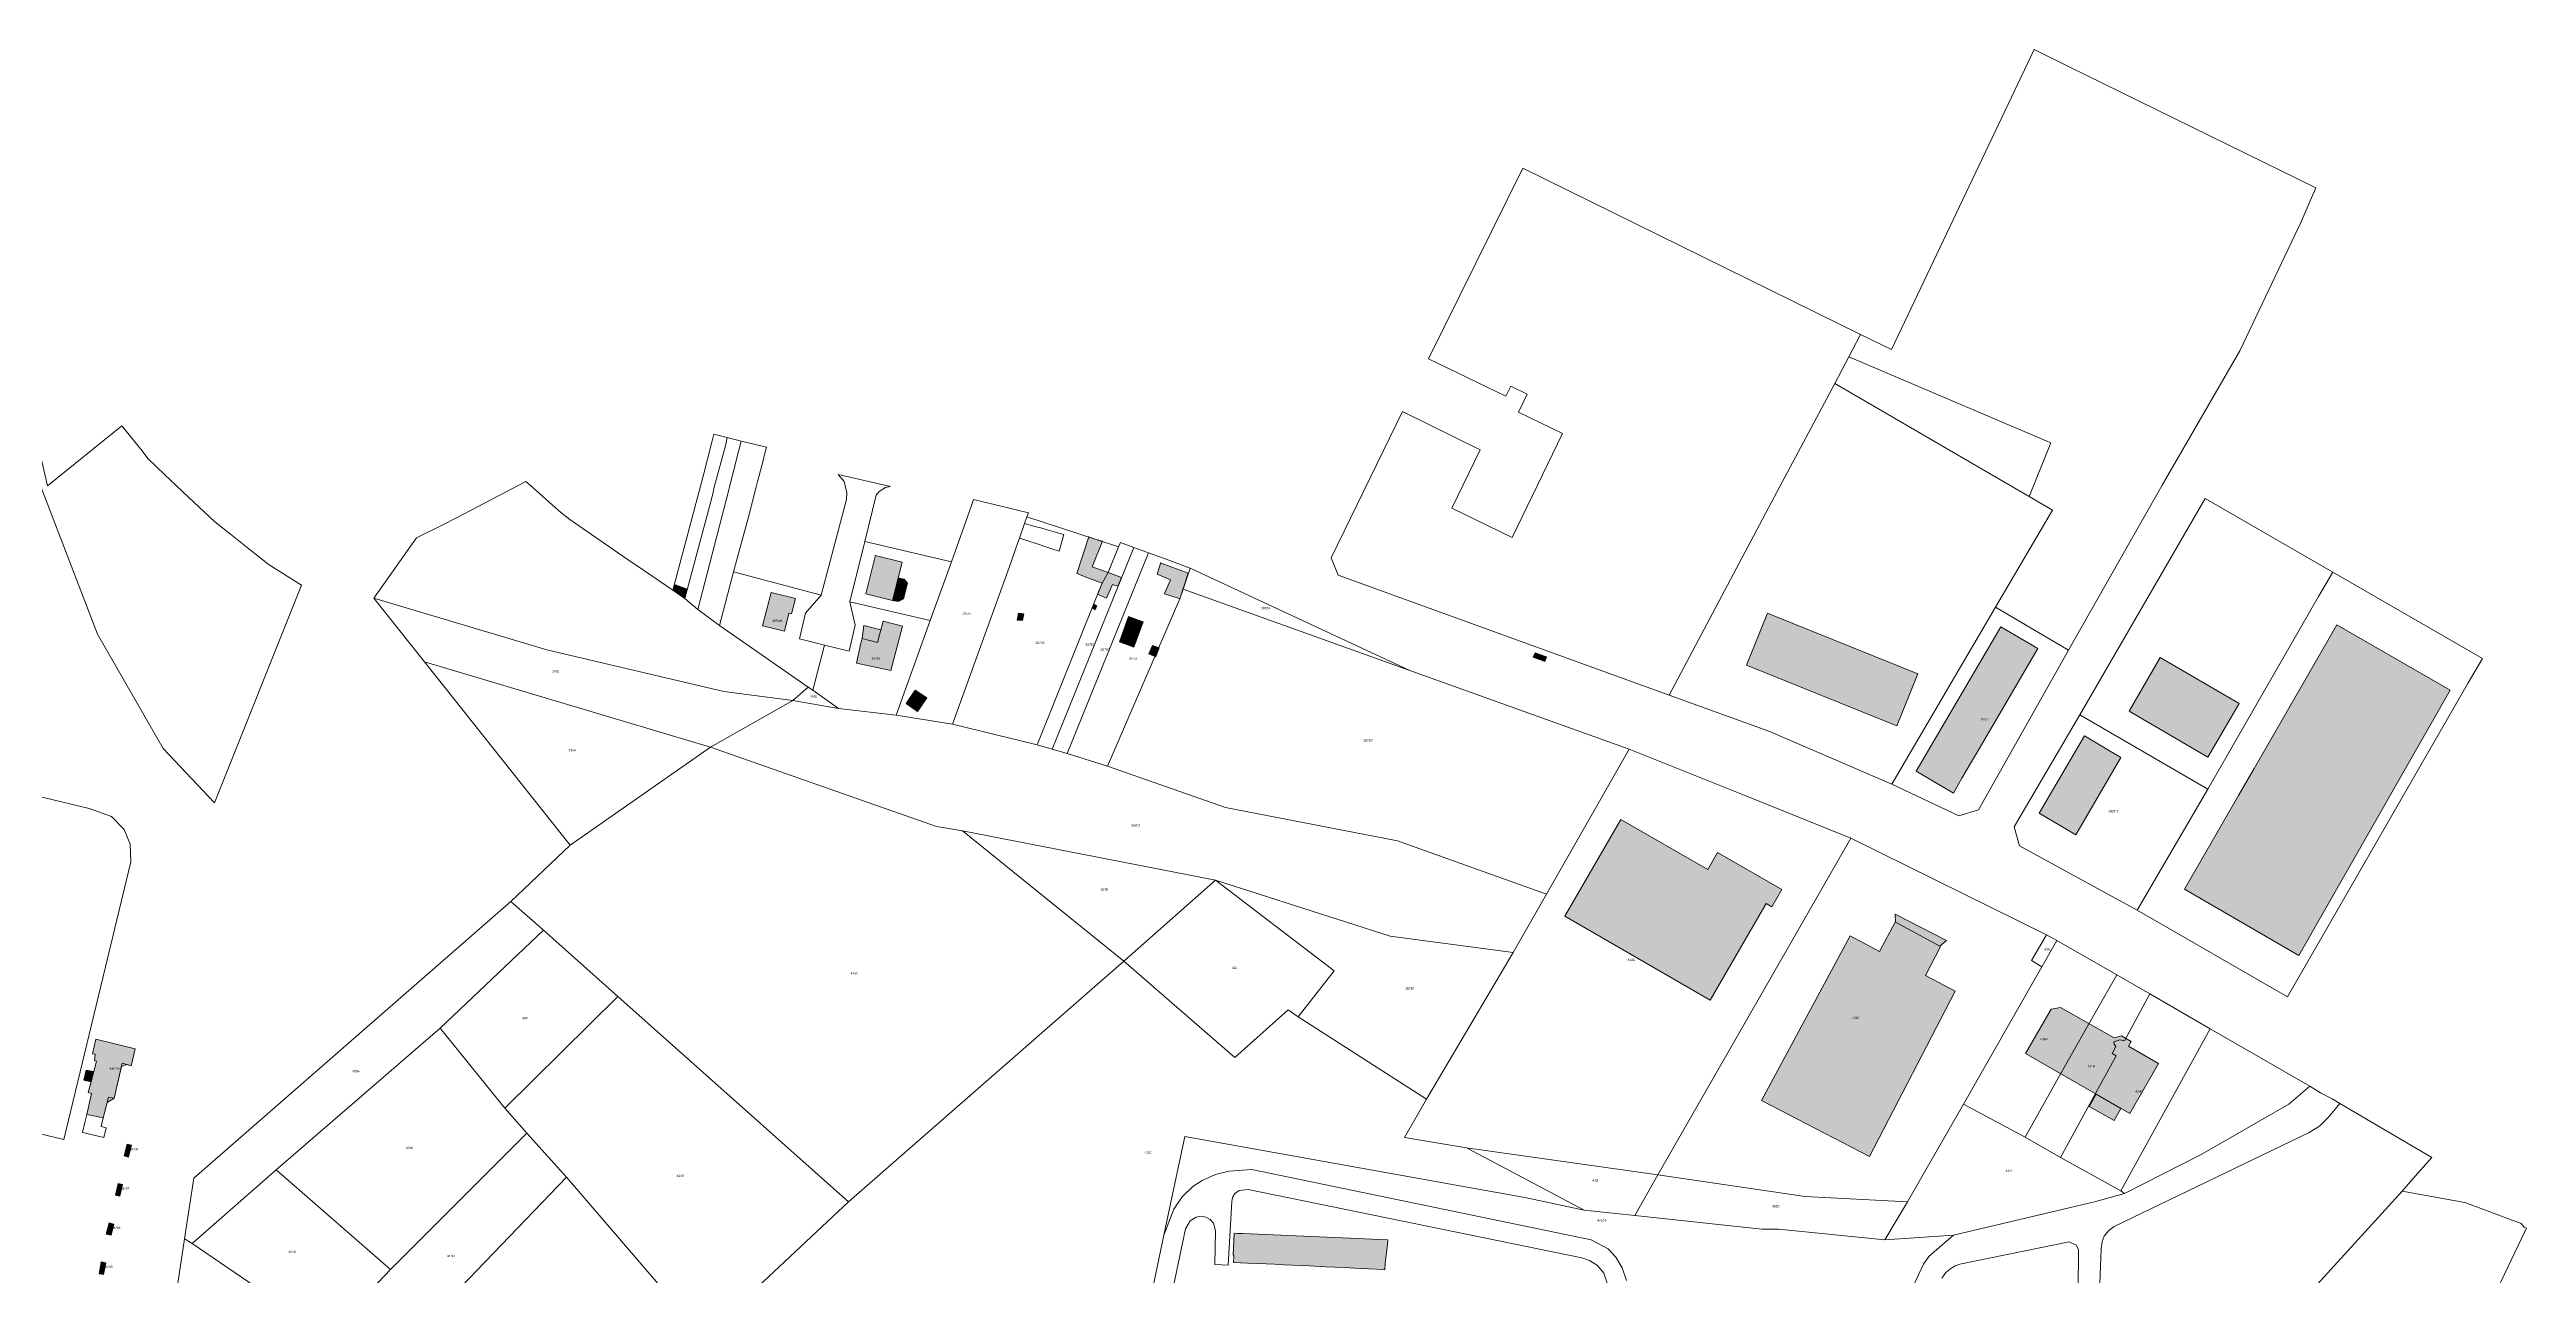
# Model space of a CAD drawing. Header units: metres. Extents: x 113120 to 240396, y 120329 to 242116.
# Drawn here: x 113991 to 114871, y 121698 to 122133 of the extents above; entities that cross this region are included whole.
import ezdxf

# ---------------------------------------------------------------- set-up
doc = ezdxf.new("R2010")
doc.units = ezdxf.units.M
doc.header["$LTSCALE"] = 3
for name, color, linetype, lineweight in [('Bpn_CaPa', 78, 'Continuous', 0), ('Bpn_ReBu', 4, 'Continuous', 0), ('Bpt_CaNu', 7, 'Continuous', 0), ('Hachure bâtiment', 11, 'Continuous', 0)]:
    doc.layers.add(name, color=color, linetype=linetype, lineweight=lineweight)
doc.styles.add('Legend', font='')
doc.styles.get('Legend').set_extended_font_data('Calibri')

msp = doc.modelspace()

# ---------------------------------------------------------------- hatches: boundary and pattern name
at = {"layer": 'Hachure bâtiment'}
h = msp.add_hatch(color=256, dxfattribs=at)
h.dxf.hatch_style = 1
h.paths.add_polyline_path([(114363.2, 121959.5), (114365.48, 121958.83), (114361.77, 121949.78), (114367.48, 121947.68), (114372.24, 121945.94), (114370.95, 121942.83), (114369.05, 121943.5), (114366.9, 121938.6), (114363.67, 121939.98), (114365.3, 121943.93), (114360.88, 121945.63), (114356.32, 121947.35), (114360.66, 121960.38)])
h = msp.add_hatch(color=256, dxfattribs=at)
h.dxf.hatch_style = 1
h.paths.add_polyline_path([(114294.27, 121951.37), (114290.83, 121937.82), (114281.38, 121940.17), (114284.66, 121953.4), (114284.74, 121953.73)])
h = msp.add_hatch(color=256, dxfattribs=at)
h.dxf.hatch_style = 1
h.paths.add_polyline_path([(114387.54, 121940.32), (114389.61, 121945.16), (114384.92, 121947.15), (114386.22, 121951.22), (114386.3, 121951.06), (114395.93, 121947.51), (114393, 121938.34), (114392.69, 121938.44), (114390.12, 121939.29), (114387.47, 121940.17)])
h = msp.add_hatch(color=256, dxfattribs=at)
h.dxf.hatch_style = 1
h.paths.add_polyline_path([(114213.69, 121943.39), (114217.93, 121941.8), (114217.05, 121938.52), (114212.77, 121941.4), (114213.42, 121943.47)])
h = msp.add_hatch(color=256, dxfattribs=at)
h.dxf.hatch_style = 1
h.paths.add_polyline_path([(114256.34, 121938.45), (114254.94, 121933.04), (114254.07, 121933.26), (114253.93, 121932.71), (114252.46, 121926.88), (114244.69, 121928.84), (114247.75, 121940.67)])
h = msp.add_hatch(color=256, dxfattribs=at)
h.dxf.hatch_style = 1
h.paths.add_polyline_path([(114290.83, 121937.82), (114292.88, 121945.89), (114294.94, 121945.38), (114296.15, 121943.99), (114294.77, 121938.32), (114293.02, 121937.42)])
h = msp.add_hatch(color=256, dxfattribs=at)
h.dxf.hatch_style = 1
h.paths.add_polyline_path([(114337.55, 121933), (114337.05, 121930.62), (114335.17, 121930.82), (114335.63, 121933.3)])
h = msp.add_hatch(color=256, dxfattribs=at)
h.dxf.hatch_style = 1
h.paths.add_polyline_path([(114363.48, 121935.88), (114362.9, 121934.52), (114361.98, 121935.03), (114362.35, 121936.42)])
h = msp.add_hatch(color=256, dxfattribs=at)
h.dxf.hatch_style = 1
h.paths.add_polyline_path([(114376.65, 121921.19), (114371.46, 121923.05), (114374.71, 121932.12), (114379.89, 121930.26)])
h = msp.add_hatch(color=256, dxfattribs=at)
h.dxf.hatch_style = 1
h.paths.add_polyline_path([(114602.63, 121932.96), (114655.13, 121911.76), (114647.68, 121893.3), (114594.24, 121914.87), (114601.7, 121933.34)])
h = msp.add_hatch(color=256, dxfattribs=at)
h.dxf.hatch_style = 1
h.paths.add_polyline_path([(114294.37, 121928.61), (114290.25, 121912.89), (114278.09, 121915.56), (114279.65, 121922.67), (114279.96, 121924.08), (114280.01, 121924.28), (114285.49, 121922.84), (114287.48, 121930.42)])
h.paths.add_polyline_path([(114285.49, 121922.84), (114280.01, 121924.28), (114280.72, 121928.88), (114286.69, 121927.42)], flags=16)
h = msp.add_hatch(color=256, dxfattribs=at)
h.dxf.hatch_style = 1
h.paths.add_polyline_path([(114697.76, 121920.68), (114676.98, 121885.08), (114670.85, 121874.62), (114667.86, 121869.35), (114654.54, 121877.13), (114684.63, 121928.37)])
h = msp.add_hatch(color=256, dxfattribs=at)
h.dxf.hatch_style = 1
h.paths.add_polyline_path([(114844.3, 121905.98), (114790.58, 121811.7), (114749.9, 121835.27), (114769.06, 121868.47), (114774.63, 121878.12), (114804.07, 121929.12)])
h = msp.add_hatch(color=256, dxfattribs=at)
h.dxf.hatch_style = 1
h.paths.add_polyline_path([(114385.6, 121920.98), (114384.37, 121917.73), (114381.97, 121918.83), (114383.18, 121921.82)])
h = msp.add_hatch(color=256, dxfattribs=at)
h.dxf.hatch_style = 1
h.paths.add_polyline_path([(114523.28, 121917.72), (114522.67, 121916.12), (114518.49, 121917.64), (114519.15, 121919.23)])
h = msp.add_hatch(color=256, dxfattribs=at)
h.dxf.hatch_style = 1
h.paths.add_polyline_path([(114769.34, 121901.23), (114758.26, 121882.14), (114730.21, 121898.42), (114741.27, 121917.5)])
h = msp.add_hatch(color=256, dxfattribs=at)
h.dxf.hatch_style = 1
h.paths.add_polyline_path([(114299.76, 121898.4), (114295.66, 121901.15), (114298.91, 121905.99), (114303.01, 121903.24)])
h = msp.add_hatch(color=256, dxfattribs=at)
h.dxf.hatch_style = 1
h.paths.add_polyline_path([(114727.33, 121881.97), (114711.27, 121854.54), (114698.31, 121862.21), (114714.42, 121889.75)])
h = msp.add_hatch(color=256, dxfattribs=at)
h.dxf.hatch_style = 1
h.paths.add_polyline_path([(114580.51, 121842.24), (114583.98, 121848.27), (114606.84, 121835.09), (114603.34, 121828.94), (114601.24, 121830.14), (114581.42, 121795.8), (114529.77, 121825.62), (114549.64, 121860.05)])
h = msp.add_hatch(color=256, dxfattribs=at)
h.dxf.hatch_style = 1
h.paths.add_polyline_path([(114663.05, 121815.01), (114647.24, 121823.51), (114647.17, 121826.43), (114665.41, 121817.03)])
h = msp.add_hatch(color=256, dxfattribs=at)
h.dxf.hatch_style = 1
h.paths.add_polyline_path([(114647.24, 121823.51), (114663.05, 121815.01), (114663.22, 121814.92), (114657.85, 121804.59), (114668.47, 121799.08), (114637.96, 121740.34), (114599.68, 121760.22), (114631.12, 121818.68), (114641.5, 121813.09), (114647.14, 121823.57)])
h = msp.add_hatch(color=256, dxfattribs=at)
h.dxf.hatch_style = 1
h.paths.add_polyline_path([(114724.99, 121782.44), (114727.49, 121783.12), (114731.02, 121781.1), (114730.08, 121779.47), (114740.69, 121773.36), (114730.45, 121755.58), (114693.46, 121776.9), (114702.52, 121792.6), (114705.86, 121793.27)])
h = msp.add_hatch(color=256, dxfattribs=at)
h.dxf.hatch_style = 1
h.paths.add_polyline_path([(114021.78, 121778.52), (114020.3, 121772.48), (114018.92, 121773), (114016.92, 121772.32), (114014.23, 121761), (114011.78, 121759.45), (114010.42, 121754.08), (114004.52, 121755.23), (114006.22, 121762.68), (114005.1, 121763), (114006.08, 121766.81), (114007.02, 121770.44), (114007.98, 121774.2), (114007.3, 121774.43), (114007.58, 121776.63), (114006.63, 121776.75), (114007.72, 121781.92)])
h = msp.add_hatch(color=256, dxfattribs=at)
h.dxf.hatch_style = 1
h.paths.add_polyline_path([(114007.02, 121770.44), (114006.08, 121766.81), (114003.5, 121767.45), (114004.35, 121770.95)])
h = msp.add_hatch(color=256, dxfattribs=at)
h.dxf.hatch_style = 1
h.paths.add_polyline_path([(114727.35, 121757.37), (114724.88, 121753.07), (114716.08, 121758.12), (114718.55, 121762.44)])
h = msp.add_hatch(color=256, dxfattribs=at)
h.dxf.hatch_style = 1
h.paths.add_polyline_path([(114020.5, 121744.28), (114019.42, 121740.12), (114017.82, 121740.55), (114018.9, 121744.72)])
h = msp.add_hatch(color=256, dxfattribs=at)
h.dxf.hatch_style = 1
h.paths.add_polyline_path([(114017.3, 121730.37), (114016.35, 121726.23), (114014.78, 121726.6), (114015.73, 121730.75)])
h = msp.add_hatch(color=256, dxfattribs=at)
h.dxf.hatch_style = 1
h.paths.add_polyline_path([(114014.18, 121716.28), (114013.23, 121712.32), (114011.5, 121712.75), (114012.45, 121716.72)])
h = msp.add_hatch(color=256, dxfattribs=at)
h.dxf.hatch_style = 1
h.paths.add_polyline_path([(114413.49, 121713), (114415.33, 121712.92), (114466.89, 121710.76), (114466.87, 121710.61), (114466.69, 121709.06), (114465.91, 121702.46), (114465.77, 121700.08), (114463.05, 121700.27), (114457.13, 121700.55), (114451.23, 121700.83), (114448.07, 121700.99), (114444.88, 121701.14), (114438.87, 121701.43), (114432.95, 121701.71), (114429.8, 121701.87), (114426.59, 121702.03), (114420.56, 121702.31), (114416.95, 121702.43), (114411.96, 121702.65), (114412.11, 121705.03), (114411.87, 121705.42), (114412.23, 121712.87), (114412.24, 121713.05)])
h = msp.add_hatch(color=256, dxfattribs=at)
h.dxf.hatch_style = 1
h.paths.add_polyline_path([(114011.3, 121702.55), (114010.5, 121698.37), (114008.9, 121698.68), (114009.72, 121702.87)])

# ---------------------------------------------------------------- linework, layer by layer
at = {"layer": 'Bpn_CaPa'}
for points in [[(114708.66, 121920.11), (114682.83, 121935.44), (114703.05, 121969.9), (114694.71, 121974.75), (114702.4, 121993.78), (114630.7, 122024.27), (114634.83, 122032.29), (114645.79, 122026.9), (114696.46, 122133.46), (114708.48, 122127.56), (114796.58, 122084.37), (114791.28, 122071.98), (114769.62, 122026.45), (114742.03, 121978.73), (114708.66, 121920.11)], [(114472.08, 122004.86), (114499.66, 121991.34), (114489.63, 121970.58), (114510.98, 121960.21), (114528.9, 121997.09), (114513.25, 122004.69), (114516.33, 122011.12), (114510.56, 122013.91), (114508.82, 122010.3), (114481.35, 122023.65), (114514.77, 122091.35), (114634.83, 122032.29), (114630.7, 122024.27), (114625.63, 122014.91), (114605.23, 121976.5), (114566.81, 121904.15), (114449.2, 121946.79), (114446.7, 121952.98), (114472.08, 122004.86)], [(114068.92, 121950.76), (114069.33, 121950.41), (114080.85, 121943.23), (114049.97, 121865.89), (114031.64, 121885.26), (114008.37, 121925.85), (113987.79, 121979.45), (113966.93, 122071.19), (113969.82, 122070.73), (113977.34, 122036.51), (113990.54, 121978.49), (114017.05, 121999.85), (114024.22, 121990.91), (114026.3, 121988.22), (114032.12, 121982.48), (114040.7, 121974.45), (114050.05, 121965.69), (114055.6, 121961.3), (114062.13, 121956.11), (114068.92, 121950.76)], [(114566.81, 121904.15), (114605.23, 121976.5), (114625.63, 122014.91), (114694.71, 121974.75), (114703.05, 121969.9), (114682.83, 121935.44), (114645.91, 121872.49), (114602.18, 121891.33), (114566.81, 121904.15)], [(114227.42, 121996.81), (114232.15, 121995.64), (114231.46, 121992.75), (114227.63, 121978.47), (114226.76, 121974.73), (114217.05, 121938.52), (114212.78, 121941.45), (114223.55, 121981.92), (114226.67, 121994.07), (114227.42, 121996.81)], [(114237.06, 121994.42), (114236.21, 121991.16), (114231.72, 121973.39), (114221.72, 121934.57), (114217.05, 121938.52), (114226.76, 121974.73), (114227.63, 121978.47), (114231.46, 121992.75), (114232.15, 121995.64), (114237.06, 121994.42)], [(114237.06, 121994.42), (114246.04, 121992.19), (114245.39, 121989.68), (114245.15, 121988.72), (114244.85, 121987.56), (114243.47, 121982.2), (114242.9, 121980), (114242.43, 121978.16), (114239.91, 121968.36), (114234.32, 121947.93), (114229.4, 121928.87), (114221.72, 121934.57), (114231.72, 121973.39), (114236.21, 121991.16), (114237.06, 121994.42)], [(114160.55, 121980.05), (114163.12, 121977.75), (114169.92, 121971.72), (114172.85, 121969.2), (114176.22, 121966.51), (114180.83, 121963.32), (114190.39, 121956.77), (114196.61, 121952.52), (114202.75, 121948.32), (114212.78, 121941.45), (114217.05, 121938.52), (114221.72, 121934.57), (114229.4, 121928.87), (114260.92, 121907), (114255.48, 121902.22), (114230.86, 121905.47), (114167.98, 121920.21), (114106.57, 121938.59), (114121.68, 121960.01), (114130.6, 121964.45), (114135.97, 121967.17), (114160.55, 121980.05)], [(114266.71, 121921.87), (114257.75, 121924.14), (114259.9, 121933.27), (114265.55, 121939.67), (114270.86, 121959.83), (114274.46, 121973.69), (114274.57, 121976.18), (114273.72, 121980.1), (114271.5, 121982.5), (114290.15, 121978.22), (114288.4, 121977.94), (114286.11, 121976.47), (114285.01, 121975.23), (114280.98, 121958.71), (114275.66, 121937.3), (114277.58, 121928.98), (114275.46, 121919.77), (114266.71, 121921.87)], [(114338.62, 121967.46), (114337.78, 121965.12), (114335.95, 121959.92), (114335.4, 121958.36), (114332.27, 121949.45), (114312.19, 121893.86), (114292.11, 121897.03), (114304.29, 121930.62), (114311.85, 121951.47), (114318.95, 121971.47), (114319.68, 121973.67), (114339.12, 121968.87), (114338.62, 121967.46)], [(114312.19, 121893.86), (114332.27, 121949.45), (114335.4, 121958.36), (114335.95, 121959.92), (114339.25, 121958.85), (114342.24, 121957.92), (114345, 121957), (114347.51, 121956.18), (114350.06, 121955.36), (114351.69, 121961.27), (114349.16, 121961.97), (114346.61, 121962.67), (114343.89, 121963.43), (114341, 121964.23), (114337.78, 121965.12), (114338.62, 121967.46), (114363.2, 121959.5), (114371.16, 121956.79), (114367.48, 121947.68), (114365.3, 121943.93), (114363.7, 121939.97), (114342.25, 121886.46), (114312.19, 121893.86)], [(114757.31, 121973.97), (114802.63, 121947.88), (114797.6, 121939.17), (114758.18, 121870.73), (114712.74, 121897.23), (114757.31, 121973.97)], [(114280.98, 121958.71), (114311.85, 121951.47), (114304.29, 121930.62), (114275.66, 121937.3), (114280.98, 121958.71)], [(114347.64, 121885.02), (114342.25, 121886.46), (114363.7, 121939.97), (114365.3, 121943.93), (114367.48, 121947.68), (114371.16, 121956.79), (114371.84, 121958.33), (114376.61, 121956.63), (114347.64, 121885.02)], [(114381.85, 121954.73), (114352.91, 121883.4), (114347.64, 121885.02), (114376.61, 121956.63), (114381.85, 121954.73)], [(114381.85, 121954.73), (114387.15, 121952.8), (114396.58, 121949.32), (114394.07, 121941.8), (114393, 121938.34), (114367.25, 121878.92), (114352.91, 121883.4), (114381.85, 121954.73)], [(114474.68, 121912.93), (114394.07, 121941.8), (114396.58, 121949.32), (114474.68, 121912.93)], [(114262.49, 121905.9), (114260.92, 121907), (114229.4, 121928.87), (114234.32, 121947.93), (114265.55, 121939.67), (114259.9, 121933.27), (114257.75, 121924.14), (114266.71, 121921.87), (114262.49, 121905.9)], [(114474.68, 121912.93), (114552.57, 121885.02), (114523.2, 121833.47), (114470.31, 121852.47), (114409.15, 121864.25), (114367.25, 121878.92), (114393, 121938.34), (114394.07, 121941.8), (114474.68, 121912.93)], [(114786.55, 121797.07), (114733.11, 121827.83), (114758.18, 121870.73), (114797.6, 121939.17), (114802.63, 121947.88), (114855.76, 121917.2), (114850.77, 121908.54), (114786.55, 121797.07)], [(114124.61, 121915.99), (114106.57, 121938.59), (114167.98, 121920.21), (114230.86, 121905.47), (114255.48, 121902.22), (114226.23, 121885.74), (114124.61, 121915.99)], [(114262.49, 121905.9), (114266.71, 121921.87), (114275.46, 121919.77), (114277.58, 121928.98), (114275.66, 121937.3), (114304.29, 121930.62), (114292.11, 121897.03), (114271.62, 121899.48), (114262.49, 121905.9)], [(114708.66, 121920.11), (114676.77, 121863.45), (114669.73, 121861.28), (114645.91, 121872.49), (114682.83, 121935.44), (114708.66, 121920.11)], [(114124.61, 121915.99), (114226.23, 121885.74), (114176.35, 121850.9), (114124.61, 121915.99)], [(114262.49, 121905.9), (114271.62, 121899.48), (114255.48, 121902.22), (114260.92, 121907), (114262.49, 121905.9)], [(114226.23, 121885.74), (114255.48, 121902.22), (114271.62, 121899.48), (114292.11, 121897.03), (114312.19, 121893.86), (114342.25, 121886.46), (114347.64, 121885.02), (114352.91, 121883.4), (114367.25, 121878.92), (114409.15, 121864.25), (114470.31, 121852.47), (114523.2, 121833.47), (114511.35, 121812.72), (114467.71, 121818.52), (114405.65, 121838.43), (114315.69, 121856.01), (114306.48, 121857.55), (114226.23, 121885.74)], [(114712.74, 121897.23), (114758.18, 121870.73), (114733.11, 121827.83), (114691.31, 121850.63), (114689.38, 121857.37), (114712.74, 121897.23)], [(114020.24, 121845.02), (113996.44, 121746.36), (113968.15, 121753.05), (113971.2, 121766.29), (113971.47, 121768.85), (113970.76, 121771.63), (113966.82, 121774.46), (113914.81, 121786.87), (113911.87, 121802.88), (113927.13, 121882.77), (114005.41, 121863.95), (114013.29, 121861.04), (114017.87, 121856.41), (114020.01, 121851.24), (114020.24, 121845.02)], [(114226.23, 121885.74), (114306.48, 121857.55), (114315.69, 121856.01), (114373, 121809.74), (114275.17, 121724.15), (114193.2, 121797.19), (114166.83, 121820.65), (114155.28, 121830.93), (114176.35, 121850.9), (114226.23, 121885.74)], [(114562.8, 121733.77), (114494.8, 121743.44), (114472.73, 121747.04), (114480.61, 121760.64), (114511.35, 121812.72), (114523.2, 121833.47), (114552.57, 121885.02), (114593.47, 121868.62), (114631.42, 121853.33), (114562.8, 121733.77)], [(114315.69, 121856.01), (114405.65, 121838.43), (114373, 121809.74), (114315.69, 121856.01)], [(114651.52, 121724.16), (114615.18, 121726.04), (114562.8, 121733.77), (114631.42, 121853.33), (114700.85, 121819.01), (114695.58, 121809.95), (114699.25, 121807.65), (114671.39, 121758.95), (114651.52, 121724.16)], [(114405.65, 121838.43), (114447.79, 121806.19), (114435.01, 121789.93), (114431.43, 121792.45), (114412.49, 121775.43), (114373, 121809.74), (114405.65, 121838.43)], [(114480.61, 121760.64), (114435.01, 121789.93), (114447.79, 121806.19), (114405.65, 121838.43), (114467.71, 121818.52), (114511.35, 121812.72), (114480.61, 121760.64)], [(114130.18, 121785.83), (114071.84, 121735.58), (114042.01, 121709.44), (114039.33, 121711.07), (114042.55, 121732.57), (114155.28, 121830.93), (114166.83, 121820.65), (114130.18, 121785.83)], [(114153.09, 121757.44), (114130.18, 121785.83), (114166.83, 121820.65), (114193.2, 121797.19), (114153.09, 121757.44)], [(114704.62, 121817.05), (114699.25, 121807.65), (114695.58, 121809.95), (114700.85, 121819.01), (114704.62, 121817.05)], [(114280.07, 121663.83), (114252.43, 121641.87), (114246.83, 121648.4), (114224.03, 121676.27), (114275.17, 121724.15), (114373, 121809.74), (114412.49, 121775.43), (114431.43, 121792.45), (114435.01, 121789.93), (114480.61, 121760.64), (114472.73, 121747.04), (114494.8, 121743.44), (114536.65, 121721.25), (114515.49, 121725.8), (114394.77, 121747.4), (114387.22, 121712.38), (114375.07, 121653.9), (114374.51, 121651.2), (114369.25, 121636.31), (114357.78, 121628.58), (114350.45, 121637.49), (114346.37, 121642.13), (114309.13, 121686.66), (114280.07, 121663.83)], [(114704.62, 121817.05), (114725.84, 121804.85), (114715.4, 121786.36), (114705.21, 121768.33), (114693.3, 121747.13), (114671.39, 121758.95), (114699.25, 121807.65), (114704.62, 121817.05)], [(114725.84, 121804.85), (114737.64, 121798.06), (114728.58, 121781.37), (114726.94, 121781.76), (114724.8, 121781.08), (114724.97, 121780.16), (114725.51, 121779.43), (114724.25, 121776.88), (114725.6, 121776.08), (114717.74, 121761.57), (114705.82, 121739.93), (114693.3, 121747.13), (114705.21, 121768.33), (114715.4, 121786.36), (114725.84, 121804.85)], [(114224.03, 121676.27), (114208.35, 121694.23), (114175.05, 121732.94), (114160.97, 121748.65), (114153.09, 121757.44), (114193.2, 121797.19), (114275.17, 121724.15), (114224.03, 121676.27)], [(114727.27, 121728.1), (114705.82, 121739.93), (114717.74, 121761.57), (114725.6, 121776.08), (114724.25, 121776.88), (114725.51, 121779.43), (114724.97, 121780.16), (114724.8, 121781.08), (114726.94, 121781.76), (114728.58, 121781.37), (114737.64, 121798.06), (114759.06, 121785.7), (114727.27, 121728.1)], [(114153.09, 121757.44), (114160.97, 121748.65), (114112.47, 121700.15), (114071.84, 121735.58), (114130.18, 121785.83), (114153.09, 121757.44)], [(114727.27, 121728.1), (114759.06, 121785.7), (114794.51, 121765.24), (114787.02, 121758.94), (114756.13, 121741.08), (114728.59, 121727.21), (114727.27, 121728.1)], [(114004.52, 121755.23), (114006.22, 121762.68), (114005.1, 121763), (114006.08, 121766.81), (114003.5, 121767.45), (114004.35, 121770.95), (114007.02, 121770.44), (114007.98, 121774.2), (114007.3, 121774.43), (114007.58, 121776.63), (114006.63, 121776.75), (114007.72, 121781.92), (114021.78, 121778.52), (114020.3, 121772.48), (114017.12, 121773.43), (114014.23, 121761), (114012.22, 121761.37), (114010.42, 121754.08), (114009.69, 121750.93), (114011.47, 121750.48), (114010.58, 121747), (114003.03, 121748.88), (114003.92, 121752.37), (114004.52, 121755.23)], [(114651.52, 121724.16), (114671.39, 121758.95), (114693.3, 121747.13), (114705.82, 121739.93), (114727.27, 121728.1), (114728.59, 121727.21), (114717.92, 121724.24), (114706.97, 121721.65), (114667.84, 121712.31), (114643.41, 121710.76), (114651.52, 121724.16)], [(114097.1, 121671.35), (114091.5, 121675.57), (114090.12, 121676.61), (114112.47, 121700.15), (114160.97, 121748.65), (114175.05, 121732.94), (114108.4, 121663.72), (114105.72, 121665.5), (114101.29, 121668.47), (114097.1, 121671.35)], [(114020.5, 121744.28), (114019.42, 121740.12), (114017.82, 121740.55), (114018.9, 121744.68), (114020.5, 121744.28)], [(114562.8, 121733.77), (114554.58, 121719.37), (114536.65, 121721.25), (114494.8, 121743.44), (114562.8, 121733.77)], [(114017.3, 121730.37), (114016.35, 121726.23), (114014.78, 121726.6), (114015.73, 121730.75), (114017.3, 121730.37)], [(114090.12, 121676.61), (114042.01, 121709.44), (114071.84, 121735.58), (114112.47, 121700.15), (114090.12, 121676.61)], [(114133.42, 121646.05), (114120.92, 121654.85), (114113.92, 121660.1), (114109.99, 121662.67), (114108.4, 121663.72), (114175.05, 121732.94), (114208.35, 121694.23), (114177.66, 121666.13), (114139.67, 121675.1), (114133.42, 121646.05)], [(114651.52, 121724.16), (114643.41, 121710.76), (114605.72, 121714.46), (114599.69, 121714.52), (114554.58, 121719.37), (114562.8, 121733.77), (114615.18, 121726.04), (114651.52, 121724.16)], [(114701.71, 121590.24), (114827.22, 121728.02), (114849.52, 121723.92), (114869.6, 121716.53), (114870.62, 121715.18), (114871.44, 121714.8), (114869.73, 121711.13), (114862.38, 121695.84), (114860.93, 121692.89), (114859.7, 121690.31), (114858.31, 121687.47), (114856.67, 121683.82), (114848.98, 121668.16), (114846.89, 121663.8), (114827.46, 121624.34), (114821.88, 121613.08), (114780.32, 121528.01), (114776.38, 121519.93), (114750.76, 121544.06), (114726.55, 121566.85), (114701.71, 121590.24)], [(114014.18, 121716.28), (114013.23, 121712.32), (114011.5, 121712.75), (114012.45, 121716.72), (114014.18, 121716.28)], [(114011.3, 121702.55), (114010.5, 121698.37), (114008.9, 121698.68), (114009.72, 121702.87), (114011.3, 121702.55)], [(114061.98, 121623.45), (114064.15, 121633.5), (114065.62, 121639.61), (114068.75, 121651.2), (114034.9, 121681.77), (114039.33, 121711.07), (114042.01, 121709.44), (114090.12, 121676.61), (114091.5, 121675.57), (114084.2, 121642.63), (114075.47, 121644.6), (114074.07, 121637.83), (114073.42, 121633.82), (114072.85, 121631.83), (114070.47, 121621.73), (114061.98, 121623.45)]]:
    msp.add_lwpolyline(points, close=True, dxfattribs=at)
for points in [[(114653.53, 121694.24), (114655.43, 121698.33), (114657.15, 121702.11), (114659.13, 121704.76), (114661.98, 121707.28), (114667.84, 121712.31), (114706.97, 121721.65), (114717.92, 121724.24), (114728.59, 121727.21), (114756.13, 121741.08), (114787.02, 121758.94), (114794.51, 121765.24), (114798.27, 121762.94), (114802.44, 121760.77), (114805.09, 121759.17), (114801.23, 121754.43), (114797.94, 121751.12), (114794.24, 121748.86), (114724.94, 121715.41), (114723.03, 121714.06), (114721.43, 121712.06), (114720.63, 121710.14), (114720.31, 121707.52), (114719.72, 121692.03)], [(114719.72, 121692.03), (114720.31, 121707.52), (114720.63, 121710.14), (114721.43, 121712.06), (114723.03, 121714.06), (114724.94, 121715.41), (114794.24, 121748.86), (114797.94, 121751.12), (114801.23, 121754.43), (114805.09, 121759.17), (114837.78, 121739.93), (114834.75, 121736.48), (114831.92, 121733.29), (114827.22, 121728.02), (114701.71, 121590.24)], [(114551.64, 121696.27), (114550.1, 121700.81), (114547.83, 121704.56), (114545.11, 121707.53), (114539.15, 121710.65), (114418.55, 121735.73), (114410.35, 121735.1), (114405.63, 121733.86), (114400.91, 121731.76), (114397.53, 121729.6), (114393.72, 121725.98), (114390.79, 121721.63), (114387.22, 121712.38), (114394.77, 121747.4), (114515.49, 121725.8), (114536.65, 121721.25), (114554.58, 121719.37), (114599.69, 121714.52), (114605.72, 121714.46), (114643.41, 121710.76), (114667.84, 121712.31), (114667.84, 121712.31), (114661.98, 121707.28), (114659.13, 121704.76), (114657.15, 121702.11), (114655.43, 121698.33), (114653.53, 121694.24)], [(114375.07, 121653.9), (114387.22, 121712.38), (114390.79, 121721.63), (114393.72, 121725.98), (114397.53, 121729.6), (114400.91, 121731.76), (114405.63, 121733.86), (114410.35, 121735.1), (114418.55, 121735.73), (114539.15, 121710.65), (114545.11, 121707.53), (114547.83, 121704.56), (114550.1, 121700.81), (114551.64, 121696.27)], [(114545.01, 121694.58), (114543.6, 121698.82), (114541.36, 121701.57), (114538.55, 121703.32), (114535.83, 121704.33), (114417.21, 121728.61), (114414.01, 121728.26), (114412.49, 121727.13), (114411.68, 121725.8), (114411.45, 121724.33), (114410.95, 121716.05), (114410.11, 121701.69), (114405.35, 121701.9), (114405.62, 121713.91), (114404.85, 121716.59), (114403.78, 121717.9), (114402.18, 121718.75), (114400.67, 121719.16), (114398.78, 121718.79), (114396.61, 121717.4), (114394.96, 121714.67), (114382.38, 121654.72)], [(114382.38, 121654.72), (114394.96, 121714.67), (114396.61, 121717.4), (114398.78, 121718.79), (114400.67, 121719.16), (114402.18, 121718.75), (114403.78, 121717.9), (114404.85, 121716.59), (114405.62, 121713.91), (114405.35, 121701.9), (114410.11, 121701.69), (114410.95, 121716.05), (114411.45, 121724.33), (114411.68, 121725.8), (114412.49, 121727.13), (114414.01, 121728.26), (114417.21, 121728.61), (114535.83, 121704.33), (114538.55, 121703.32), (114541.36, 121701.57), (114543.6, 121698.82), (114545.01, 121694.58)], [(114712.09, 121692.45), (114712.21, 121707.25), (114711.39, 121708.84), (114708.98, 121709.97), (114670.1, 121702.04), (114668.5, 121701.49), (114666.87, 121700.58), (114665.14, 121699.08), (114663.67, 121697.05)], [(114663.67, 121697.05), (114665.14, 121699.08), (114666.87, 121700.58), (114668.5, 121701.49), (114670.1, 121702.04), (114708.98, 121709.97), (114711.39, 121708.84), (114712.21, 121707.25), (114712.09, 121692.45)]]:
    msp.add_lwpolyline(points, dxfattribs=at)
at = {"layer": 'Bpn_ReBu'}
for points in [[(114363.2, 121959.5), (114365.48, 121958.83), (114361.77, 121949.78), (114367.48, 121947.68), (114372.24, 121945.94), (114370.95, 121942.83), (114369.05, 121943.5), (114366.9, 121938.6), (114363.67, 121939.98), (114365.3, 121943.93), (114360.88, 121945.63), (114356.32, 121947.35), (114360.66, 121960.38), (114363.2, 121959.5)], [(114294.27, 121951.37), (114290.83, 121937.82), (114281.38, 121940.17), (114284.66, 121953.4), (114284.74, 121953.73), (114294.27, 121951.37)], [(114387.54, 121940.32), (114389.61, 121945.16), (114384.92, 121947.15), (114386.22, 121951.22), (114386.3, 121951.06), (114395.93, 121947.51), (114393, 121938.34), (114392.69, 121938.44), (114390.12, 121939.29), (114387.47, 121940.17), (114387.54, 121940.32)], [(114213.69, 121943.39), (114217.93, 121941.8), (114217.05, 121938.52), (114212.77, 121941.4), (114213.42, 121943.47), (114213.69, 121943.39)], [(114256.34, 121938.45), (114254.94, 121933.04), (114254.07, 121933.26), (114253.93, 121932.71), (114252.46, 121926.88), (114244.69, 121928.84), (114247.75, 121940.67), (114256.34, 121938.45)], [(114290.83, 121937.82), (114292.88, 121945.89), (114294.94, 121945.38), (114296.15, 121943.99), (114294.77, 121938.32), (114293.02, 121937.42), (114290.83, 121937.82)], [(114337.55, 121933), (114337.05, 121930.62), (114335.17, 121930.82), (114335.63, 121933.3), (114337.55, 121933)], [(114363.48, 121935.88), (114362.9, 121934.52), (114361.98, 121935.03), (114362.35, 121936.42), (114363.48, 121935.88)], [(114376.65, 121921.19), (114371.46, 121923.05), (114374.71, 121932.12), (114379.89, 121930.26), (114376.65, 121921.19)], [(114602.63, 121932.96), (114655.13, 121911.76), (114647.68, 121893.3), (114594.24, 121914.87), (114601.7, 121933.34), (114602.63, 121932.96)], [(114294.37, 121928.61), (114290.25, 121912.89), (114278.09, 121915.56), (114279.65, 121922.67), (114279.96, 121924.08), (114280.01, 121924.28), (114285.49, 121922.84), (114287.48, 121930.42), (114294.37, 121928.61)], [(114285.49, 121922.84), (114280.01, 121924.28), (114280.72, 121928.88), (114286.69, 121927.42), (114285.49, 121922.84)], [(114697.76, 121920.68), (114676.98, 121885.08), (114670.85, 121874.62), (114667.86, 121869.35), (114654.54, 121877.13), (114684.63, 121928.37), (114697.76, 121920.68)], [(114844.3, 121905.98), (114790.58, 121811.7), (114749.9, 121835.27), (114769.06, 121868.47), (114774.63, 121878.12), (114804.07, 121929.12), (114844.3, 121905.98)], [(114385.6, 121920.98), (114384.37, 121917.73), (114381.97, 121918.83), (114383.18, 121921.82), (114385.6, 121920.98)], [(114523.28, 121917.72), (114522.67, 121916.12), (114518.49, 121917.64), (114519.15, 121919.23), (114523.28, 121917.72)], [(114769.34, 121901.23), (114758.26, 121882.14), (114730.21, 121898.42), (114741.27, 121917.5), (114769.34, 121901.23)], [(114299.76, 121898.4), (114295.66, 121901.15), (114298.91, 121905.99), (114303.01, 121903.24), (114299.76, 121898.4)], [(114727.33, 121881.97), (114711.27, 121854.54), (114698.31, 121862.21), (114714.42, 121889.75), (114727.33, 121881.97)], [(114580.51, 121842.24), (114583.98, 121848.27), (114606.84, 121835.09), (114603.34, 121828.94), (114601.24, 121830.14), (114581.42, 121795.8), (114529.77, 121825.62), (114549.64, 121860.05), (114580.51, 121842.24)], [(114663.05, 121815.01), (114647.24, 121823.51), (114647.17, 121826.43), (114665.41, 121817.03), (114663.05, 121815.01)], [(114647.24, 121823.51), (114663.05, 121815.01), (114663.22, 121814.92), (114657.85, 121804.59), (114668.47, 121799.08), (114637.96, 121740.34), (114599.68, 121760.22), (114631.12, 121818.68), (114641.5, 121813.09), (114647.14, 121823.57), (114647.24, 121823.51)], [(114724.99, 121782.44), (114727.49, 121783.12), (114731.02, 121781.1), (114730.08, 121779.47), (114740.69, 121773.36), (114730.45, 121755.58), (114693.46, 121776.9), (114702.52, 121792.6), (114705.86, 121793.27), (114724.99, 121782.44)], [(114021.78, 121778.52), (114020.3, 121772.48), (114018.92, 121773), (114016.92, 121772.32), (114014.23, 121761), (114011.78, 121759.45), (114010.42, 121754.08), (114004.52, 121755.23), (114006.22, 121762.68), (114005.1, 121763), (114006.08, 121766.81), (114007.02, 121770.44), (114007.98, 121774.2), (114007.3, 121774.43), (114007.58, 121776.63), (114006.63, 121776.75), (114007.72, 121781.92), (114021.78, 121778.52)], [(114007.02, 121770.44), (114006.08, 121766.81), (114003.5, 121767.45), (114004.35, 121770.95), (114007.02, 121770.44)], [(114727.35, 121757.37), (114724.88, 121753.07), (114716.08, 121758.12), (114718.55, 121762.44), (114727.35, 121757.37)], [(114020.5, 121744.28), (114019.42, 121740.12), (114017.82, 121740.55), (114018.9, 121744.72), (114020.5, 121744.28)], [(114017.3, 121730.37), (114016.35, 121726.23), (114014.78, 121726.6), (114015.73, 121730.75), (114017.3, 121730.37)], [(114014.18, 121716.28), (114013.23, 121712.32), (114011.5, 121712.75), (114012.45, 121716.72), (114014.18, 121716.28)], [(114413.49, 121713), (114415.33, 121712.92), (114466.89, 121710.76), (114466.87, 121710.61), (114466.69, 121709.06), (114465.91, 121702.46), (114465.77, 121700.08), (114463.05, 121700.27), (114457.13, 121700.55), (114451.23, 121700.83), (114448.07, 121700.99), (114444.88, 121701.14), (114438.87, 121701.43), (114432.95, 121701.71), (114429.8, 121701.87), (114426.59, 121702.03), (114420.56, 121702.31), (114416.95, 121702.43), (114411.96, 121702.65), (114412.11, 121705.03), (114411.87, 121705.42), (114412.23, 121712.87), (114412.24, 121713.05), (114413.49, 121713)], [(114011.3, 121702.55), (114010.5, 121698.37), (114008.9, 121698.68), (114009.72, 121702.87), (114011.3, 121702.55)]]:
    msp.add_lwpolyline(points, close=True, dxfattribs=at)

# ---------------------------------------------------------------- texts
at = {"layer": 'Bpt_CaNu', "char_height": 0.8, "attachment_point": 7, "style": 'Legend'}
for s, insert in [('387A7', (114315.61, 121932.7)), ('387Z4', (114421.77, 121934.68)), ('387W6', (114248.06, 121930.11)), ('387X5', (114341.68, 121922.35)), ('387S6', (114283.39, 121916.78)), ('387E3', (114359.43, 121921.74)), ('387H2', (114364.75, 121919.94)), ('387S5', (114374.74, 121916.71)), ('393C', (114169.89, 121912.16)), ('410D', (114261.46, 121903.24)), ('387D7', (114458.16, 121887.64)), ('282S2', (114677.28, 121895.17)), ('393A', (114175.73, 121884.21)), ('282M2', (114722.89, 121862.53)), ('387C7', (114375.64, 121857.47)), ('387B', (114364.78, 121834.73)), ('432G', (114552.07, 121809.73)), ('434L', (114700.1, 121813.44)), ('410C', (114275.99, 121804.94)), ('424', (114411.53, 121806.93)), ('387B7', (114473.06, 121799.53)), ('409', (114159.27, 121789.05)), ('432C', (114631.82, 121789.15)), ('434M', (114698.61, 121781.57)), ('408/10A', (114012.41, 121771.06)), ('408A', (114098.84, 121770.19)), ('434H', (114715.47, 121771.96)), ('434G', (114732.44, 121762.98)), ('408/08', (114019.16, 121742.4)), ('406A', (114117.88, 121742.99)), ('422C', (114380.34, 121741.29)), ('408/07', (114016.04, 121728.49)), ('411B', (114214.13, 121733.07)), ('432H', (114539.47, 121731.41)), ('432E', (114686.33, 121734.86)), ('432D', (114603.31, 121722.27)), ('408/06', (114012.84, 121714.52)), ('441C9', (114541.29, 121717.19)), ('405A', (114076.28, 121706.09)), ('413D', (114132.59, 121704.55)), ('408/05', (114010.1, 121700.62))]:
    msp.add_mtext(s, dxfattribs=dict(at, insert=insert))

doc.saveas('drawing.dxf')
